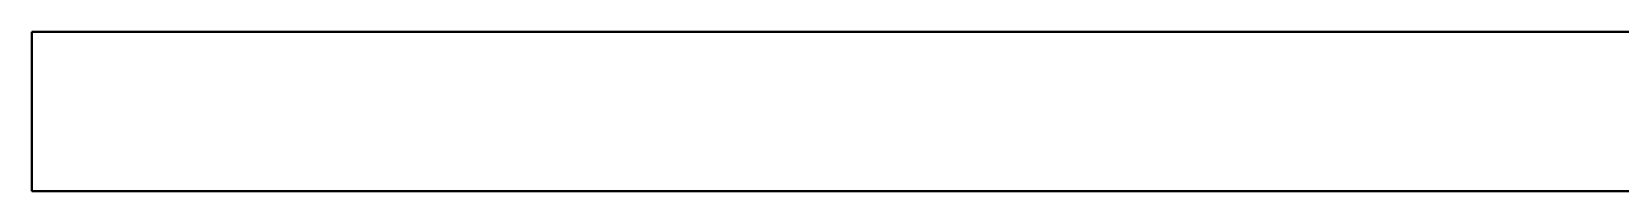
# Model space of a CAD drawing. Header units: millimetres. Extents: x -25371 to 2282244, y -90657 to 147824.
# Drawn here: x 1760312.5 to 1760511, y 2227.3 to 2247.3 of the extents above; entities that cross this region are included whole.
import ezdxf
from ezdxf.xclip import XClip

# ---------------------------------------------------------------- set-up
doc = ezdxf.new("R2010")
doc.units = ezdxf.units.MM
doc.header["$XCLIPFRAME"] = 0
doc.layers.add('A-GLAZ-CURT', color=7, linetype='Continuous', lineweight=35)

# ---------------------------------------------------------------- blocks, each defined once
blk = doc.blocks.new('DPA_CP_Entrance Canopy Lower - Depth 4200-5686501-VS01 - ELEVATION 3')
at = {"layer": 'A-GLAZ-CURT', "color": 7}
for p, q in [((-33427.75, 106820), (-33707.75, 106820)), ((-33707.75, 106820), (-33707.75, 106800)), ((-33707.75, 106800), (-33707.75, 106820)), ((-33707.75, 106820), (-33427.75, 106820)), ((-33707.75, 106800), (-33457.75, 106800)), ((-33457.75, 106800), (-33707.75, 106800))]:
    blk.add_line(p, q, dxfattribs=at)
blk = doc.blocks.new('DPA_CP_Entrance Canopy Lower - Depth 4200-5686556-VS01 - ELEVATION 3')
at = {"layer": 'A-GLAZ-CURT', "color": 7}
for p, q in [((-33427.75, 106820), (-33707.75, 106820)), ((-33707.75, 106820), (-33707.75, 106800)), ((-33707.75, 106800), (-33707.75, 106820)), ((-33707.75, 106820), (-33427.75, 106820)), ((-33707.75, 106800), (-33457.75, 106800)), ((-33457.75, 106800), (-33707.75, 106800))]:
    blk.add_line(p, q, dxfattribs=at)
blk = doc.blocks.new('C-1-VS01-AR-2562-01 -B_20260615-142721_ELEVATION_3_EX')
at = {"layer": 'A-GLAZ-CURT', "color": 7}
for name in ['DPA_CP_Entrance Canopy Lower - Depth 4200-5686501-VS01 - ELEVATION 3', 'DPA_CP_Entrance Canopy Lower - Depth 4200-5686501-VS01 - ELEVATION 3', 'DPA_CP_Entrance Canopy Lower - Depth 4200-5686501-VS01 - ELEVATION 3', 'DPA_CP_Entrance Canopy Lower - Depth 4200-5686501-VS01 - ELEVATION 3', 'DPA_CP_Entrance Canopy Lower - Depth 4200-5686501-VS01 - ELEVATION 3', 'DPA_CP_Entrance Canopy Lower - Depth 4200-5686501-VS01 - ELEVATION 3', 'DPA_CP_Entrance Canopy Lower - Depth 4200-5686556-VS01 - ELEVATION 3']:
    blk.add_blockref(name, (23858.22, 0), dxfattribs=at)

msp = doc.modelspace()

# ---------------------------------------------------------------- block references
at = {"color": 7}
ref = msp.add_blockref('C-1-VS01-AR-2562-01 -B_20260615-142721_ELEVATION_3_EX', (1770162.019, -104572.744), dxfattribs=at)
XClip(ref).set_block_clipping_path([(-20113.339060941, 96984.3545666556), (15278.5481414921, 115145.365818867)])

doc.saveas('drawing.dxf')
